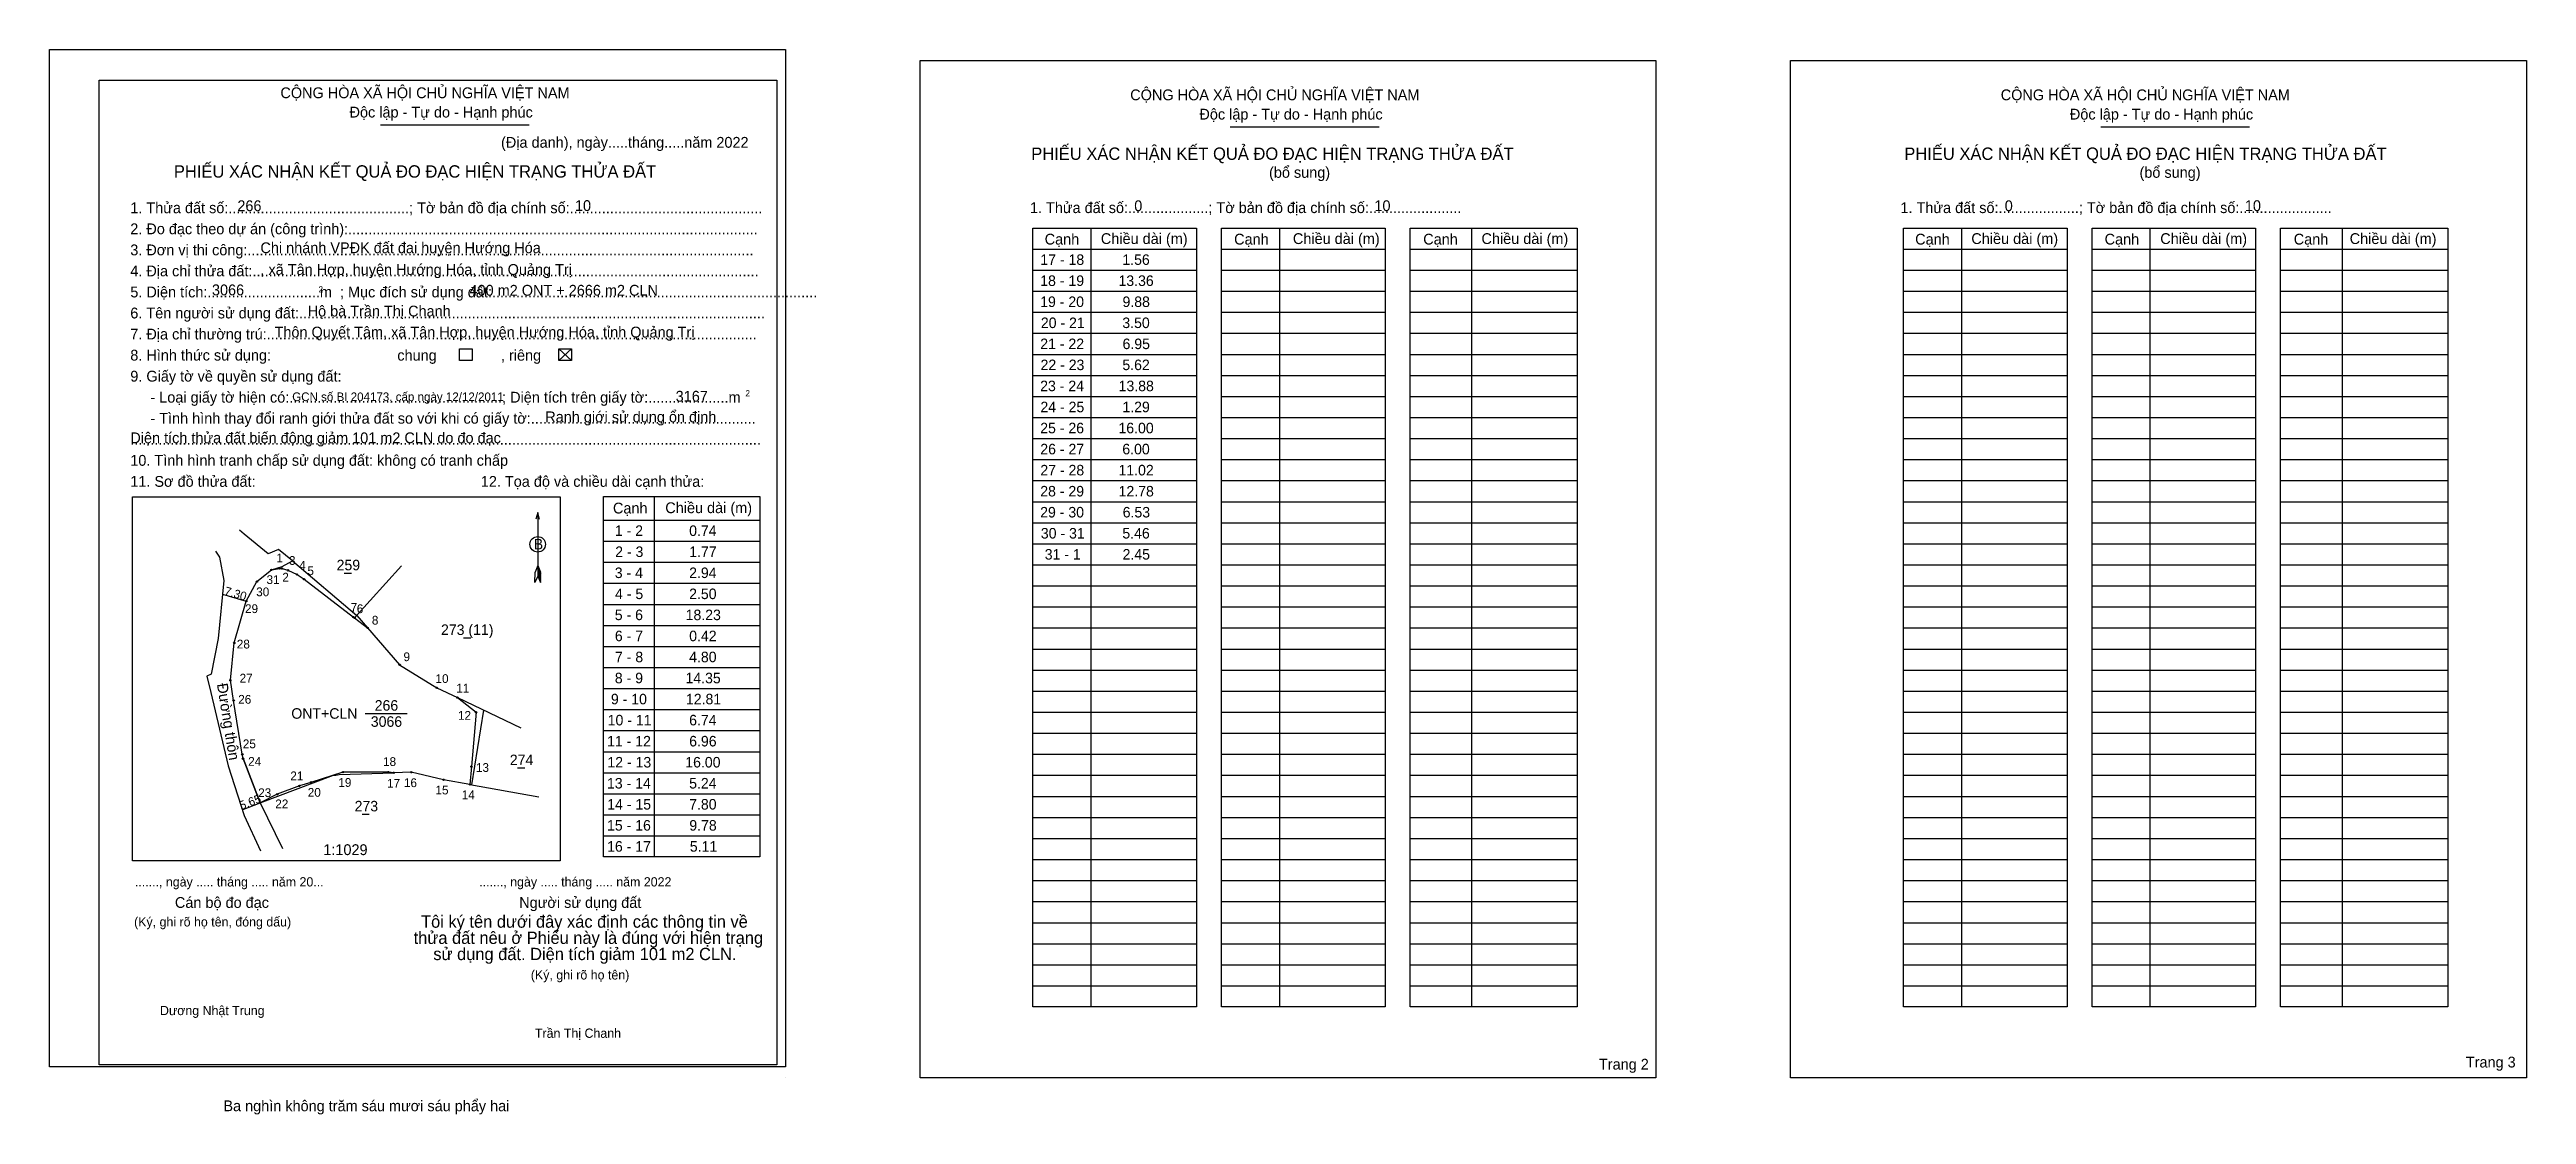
# Model space of a CAD drawing. Extents: x 550803 to 551530, y 1841089 to 1841401.
import ezdxf

# ---------------------------------------------------------------- set-up
doc = ezdxf.new("R2010")
doc.units = 0
for name, color, linetype in [('Level 1', 7, 'Continuous'), ('Level 10', 7, 'Continuous'), ('Level 11', 7, 'Continuous'), ('Level 13', 7, 'Continuous'), ('Level 2', 7, 'Continuous'), ('Level 23', 7, 'Continuous'), ('Level 27', 7, 'Continuous'), ('Level 29', 7, 'Continuous'), ('Level 3', 7, 'Continuous'), ('Level 36', 7, 'Continuous'), ('Level 48', 7, 'Continuous'), ('Level 50', 7, 'Continuous'), ('Level 52', 7, 'Continuous'), ('Level 6', 7, 'Continuous'), ('Level 9', 7, 'Continuous')]:
    doc.layers.add(name, color=color, linetype=linetype)

msp = doc.modelspace()

# ---------------------------------------------------------------- linework, layer by layer
at = {"layer": 'Level 1'}
for p, q in [((550803.18, 1841398.29), (550803.18, 1841398.29)), ((551058.55, 1841398.29), (551058.55, 1841398.29)), ((550900.26, 1841379.36), (550943.92, 1841379.36)), ((551149.57, 1841378.76), (551193.23, 1841378.76)), ((551404.94, 1841378.76), (551448.6, 1841378.76)), ((551108.68, 1841349.07), (551108.68, 1841120.47)), ((551164, 1841349.07), (551164, 1841120.47)), ((551220.34, 1841349.07), (551220.34, 1841120.47)), ((551364.05, 1841349.07), (551364.05, 1841120.47)), ((551419.37, 1841349.07), (551419.37, 1841120.47)), ((551475.71, 1841349.07), (551475.71, 1841120.47)), ((551091.69, 1841342.89), (551139.68, 1841342.89)), ((551147.01, 1841342.89), (551194.99, 1841342.89)), ((551202.32, 1841342.89), (551251.34, 1841342.89)), ((551347.06, 1841342.89), (551395.05, 1841342.89)), ((551402.38, 1841342.89), (551450.36, 1841342.89)), ((551457.69, 1841342.89), (551506.71, 1841342.89)), ((551091.69, 1841336.71), (551139.68, 1841336.71)), ((551091.69, 1841330.54), (551139.68, 1841330.54)), ((551147.01, 1841336.71), (551194.99, 1841336.71)), ((551147.01, 1841330.54), (551194.99, 1841330.54)), ((551202.32, 1841336.71), (551251.34, 1841336.71)), ((551202.32, 1841330.54), (551251.34, 1841330.54)), ((551347.06, 1841336.71), (551395.05, 1841336.71)), ((551347.06, 1841330.54), (551395.05, 1841330.54)), ((551402.38, 1841336.71), (551450.36, 1841336.71)), ((551402.38, 1841330.54), (551450.36, 1841330.54)), ((551457.69, 1841336.71), (551506.71, 1841336.71)), ((551457.69, 1841330.54), (551506.71, 1841330.54)), ((551091.69, 1841324.36), (551139.68, 1841324.36)), ((551147.01, 1841324.36), (551194.99, 1841324.36)), ((551202.32, 1841324.36), (551251.34, 1841324.36)), ((551347.06, 1841324.36), (551395.05, 1841324.36)), ((551402.38, 1841324.36), (551450.36, 1841324.36)), ((551457.69, 1841324.36), (551506.71, 1841324.36)), ((551091.69, 1841318.18), (551139.68, 1841318.18)), ((551147.01, 1841318.18), (551194.99, 1841318.18)), ((551202.32, 1841318.18), (551251.34, 1841318.18)), ((551347.06, 1841318.18), (551395.05, 1841318.18)), ((551402.38, 1841318.18), (551450.36, 1841318.18)), ((551457.69, 1841318.18), (551506.71, 1841318.18)), ((550952.58, 1841313.6), (550956.29, 1841310.15)), ((550952.58, 1841310.15), (550956.29, 1841313.6)), ((551091.69, 1841312), (551139.68, 1841312)), ((551147.01, 1841312), (551194.99, 1841312)), ((551202.32, 1841312), (551251.34, 1841312)), ((551347.06, 1841312), (551395.05, 1841312)), ((551402.38, 1841312), (551450.36, 1841312)), ((551457.69, 1841312), (551506.71, 1841312)), ((551091.69, 1841305.82), (551139.68, 1841305.82)), ((551147.01, 1841305.82), (551194.99, 1841305.82)), ((551202.32, 1841305.82), (551251.34, 1841305.82)), ((551347.06, 1841305.82), (551395.05, 1841305.82)), ((551402.38, 1841305.82), (551450.36, 1841305.82)), ((551457.69, 1841305.82), (551506.71, 1841305.82)), ((551091.69, 1841299.64), (551139.68, 1841299.64)), ((551091.69, 1841293.46), (551139.68, 1841293.46)), ((551147.01, 1841299.64), (551194.99, 1841299.64)), ((551147.01, 1841293.46), (551194.99, 1841293.46)), ((551202.32, 1841299.64), (551251.34, 1841299.64)), ((551202.32, 1841293.46), (551251.34, 1841293.46)), ((551347.06, 1841299.64), (551395.05, 1841299.64)), ((551347.06, 1841293.46), (551395.05, 1841293.46)), ((551402.38, 1841299.64), (551450.36, 1841299.64)), ((551402.38, 1841293.46), (551450.36, 1841293.46)), ((551457.69, 1841299.64), (551506.71, 1841299.64)), ((551457.69, 1841293.46), (551506.71, 1841293.46)), ((551091.69, 1841287.29), (551139.68, 1841287.29)), ((551147.01, 1841287.29), (551194.99, 1841287.29)), ((551202.32, 1841287.29), (551251.34, 1841287.29)), ((551347.06, 1841287.29), (551395.05, 1841287.29)), ((551402.38, 1841287.29), (551450.36, 1841287.29)), ((551457.69, 1841287.29), (551506.71, 1841287.29)), ((551091.69, 1841281.11), (551139.68, 1841281.11)), ((551147.01, 1841281.11), (551194.99, 1841281.11)), ((551202.32, 1841281.11), (551251.34, 1841281.11)), ((551347.06, 1841281.11), (551395.05, 1841281.11)), ((551402.38, 1841281.11), (551450.36, 1841281.11)), ((551457.69, 1841281.11), (551506.71, 1841281.11)), ((551091.69, 1841274.93), (551139.68, 1841274.93)), ((551147.01, 1841274.93), (551194.99, 1841274.93)), ((551202.32, 1841274.93), (551251.34, 1841274.93)), ((551347.06, 1841274.93), (551395.05, 1841274.93)), ((551402.38, 1841274.93), (551450.36, 1841274.93)), ((551457.69, 1841274.93), (551506.71, 1841274.93)), ((550827.49, 1841270.2), (550827.49, 1841270.2)), ((550946.38, 1841265.58), (550946.38, 1841246.89)), ((550980.52, 1841270.23), (550980.52, 1841164.47)), ((551091.69, 1841268.75), (551139.68, 1841268.75)), ((551147.01, 1841268.75), (551194.99, 1841268.75)), ((551202.32, 1841268.75), (551251.34, 1841268.75)), ((551347.06, 1841268.75), (551395.05, 1841268.75)), ((551402.38, 1841268.75), (551450.36, 1841268.75)), ((551457.69, 1841268.75), (551506.71, 1841268.75)), ((550965.69, 1841263.33), (551011.52, 1841263.33)), ((550965.69, 1841257.15), (551011.52, 1841257.15)), ((551091.69, 1841262.57), (551139.68, 1841262.57)), ((551147.01, 1841262.57), (551194.99, 1841262.57)), ((551202.32, 1841262.57), (551251.34, 1841262.57)), ((551347.06, 1841262.57), (551395.05, 1841262.57)), ((551402.38, 1841262.57), (551450.36, 1841262.57)), ((551457.69, 1841262.57), (551506.71, 1841262.57)), ((550946.38, 1841249.98), (550945.6, 1841248.07)), ((550946.38, 1841249.98), (550947.18, 1841248.07)), ((550965.69, 1841250.97), (551011.52, 1841250.97)), ((551091.69, 1841256.39), (551139.68, 1841256.39)), ((551091.69, 1841250.21), (551139.68, 1841250.21)), ((551147.01, 1841256.39), (551194.99, 1841256.39)), ((551147.01, 1841250.21), (551194.99, 1841250.21)), ((551202.32, 1841256.39), (551251.34, 1841256.39)), ((551202.32, 1841250.21), (551251.34, 1841250.21)), ((551347.06, 1841256.39), (551395.05, 1841256.39)), ((551347.06, 1841250.21), (551395.05, 1841250.21)), ((551402.38, 1841256.39), (551450.36, 1841256.39)), ((551402.38, 1841250.21), (551450.36, 1841250.21)), ((551457.69, 1841256.39), (551506.71, 1841256.39)), ((551457.69, 1841250.21), (551506.71, 1841250.21)), ((550945.56, 1841244.99), (550945.6, 1841248.07)), ((550946.38, 1841246.89), (550945.56, 1841244.99)), ((550946.38, 1841249.71), (550947.18, 1841247.8)), ((550946.38, 1841249.44), (550947.18, 1841247.53)), ((550946.38, 1841249.18), (550947.19, 1841247.25)), ((550946.38, 1841248.9), (550947.19, 1841246.97)), ((550946.38, 1841248.63), (550947.19, 1841246.7)), ((550946.38, 1841248.36), (550947.19, 1841246.42)), ((550946.38, 1841248.1), (550947.2, 1841246.14)), ((550946.38, 1841247.83), (550947.2, 1841245.86)), ((550946.38, 1841247.56), (550947.2, 1841245.58)), ((550946.38, 1841247.29), (550947.21, 1841245.32)), ((550946.38, 1841246.89), (550947.21, 1841244.99)), ((550947.21, 1841244.99), (550947.18, 1841248.07)), ((550965.69, 1841244.8), (551011.52, 1841244.8)), ((551091.69, 1841244.04), (551139.68, 1841244.04)), ((551147.01, 1841244.04), (551194.99, 1841244.04)), ((551202.32, 1841244.04), (551251.34, 1841244.04)), ((551347.06, 1841244.04), (551395.05, 1841244.04)), ((551402.38, 1841244.04), (551450.36, 1841244.04)), ((551457.69, 1841244.04), (551506.71, 1841244.04)), ((550965.69, 1841238.62), (551011.52, 1841238.62)), ((551091.69, 1841237.86), (551139.68, 1841237.86)), ((551147.01, 1841237.86), (551194.99, 1841237.86)), ((551202.32, 1841237.86), (551251.34, 1841237.86)), ((551347.06, 1841237.86), (551395.05, 1841237.86)), ((551402.38, 1841237.86), (551450.36, 1841237.86)), ((551457.69, 1841237.86), (551506.71, 1841237.86)), ((550965.69, 1841232.44), (551011.52, 1841232.44)), ((551091.69, 1841231.68), (551139.68, 1841231.68)), ((551147.01, 1841231.68), (551194.99, 1841231.68)), ((551202.32, 1841231.68), (551251.34, 1841231.68)), ((551347.06, 1841231.68), (551395.05, 1841231.68)), ((551402.38, 1841231.68), (551450.36, 1841231.68)), ((551457.69, 1841231.68), (551506.71, 1841231.68)), ((550965.69, 1841226.26), (551011.52, 1841226.26)), ((551091.69, 1841225.5), (551139.68, 1841225.5)), ((551147.01, 1841225.5), (551194.99, 1841225.5)), ((551202.32, 1841225.5), (551251.34, 1841225.5)), ((551347.06, 1841225.5), (551395.05, 1841225.5)), ((551402.38, 1841225.5), (551450.36, 1841225.5)), ((551457.69, 1841225.5), (551506.71, 1841225.5)), ((550965.69, 1841220.08), (551011.52, 1841220.08)), ((550965.69, 1841213.9), (551011.52, 1841213.9)), ((551091.69, 1841219.32), (551139.68, 1841219.32)), ((551147.01, 1841219.32), (551194.99, 1841219.32)), ((551202.32, 1841219.32), (551251.34, 1841219.32)), ((551347.06, 1841219.32), (551395.05, 1841219.32)), ((551402.38, 1841219.32), (551450.36, 1841219.32)), ((551457.69, 1841219.32), (551506.71, 1841219.32)), ((550965.69, 1841207.72), (551011.52, 1841207.72)), ((551091.69, 1841213.14), (551139.68, 1841213.14)), ((551091.69, 1841206.96), (551139.68, 1841206.96)), ((551147.01, 1841213.14), (551194.99, 1841213.14)), ((551147.01, 1841206.96), (551194.99, 1841206.96)), ((551202.32, 1841213.14), (551251.34, 1841213.14)), ((551202.32, 1841206.96), (551251.34, 1841206.96)), ((551347.06, 1841213.14), (551395.05, 1841213.14)), ((551347.06, 1841206.96), (551395.05, 1841206.96)), ((551402.38, 1841213.14), (551450.36, 1841213.14)), ((551402.38, 1841206.96), (551450.36, 1841206.96)), ((551457.69, 1841213.14), (551506.71, 1841213.14)), ((551457.69, 1841206.96), (551506.71, 1841206.96)), ((550965.69, 1841201.55), (551011.52, 1841201.55)), ((551091.69, 1841200.79), (551139.68, 1841200.79)), ((551147.01, 1841200.79), (551194.99, 1841200.79)), ((551202.32, 1841200.79), (551251.34, 1841200.79)), ((551347.06, 1841200.79), (551395.05, 1841200.79)), ((551402.38, 1841200.79), (551450.36, 1841200.79)), ((551457.69, 1841200.79), (551506.71, 1841200.79)), ((550965.69, 1841195.37), (551011.52, 1841195.37)), ((551091.69, 1841194.61), (551139.68, 1841194.61)), ((551147.01, 1841194.61), (551194.99, 1841194.61)), ((551202.32, 1841194.61), (551251.34, 1841194.61)), ((551347.06, 1841194.61), (551395.05, 1841194.61)), ((551402.38, 1841194.61), (551450.36, 1841194.61)), ((551457.69, 1841194.61), (551506.71, 1841194.61)), ((550965.69, 1841189.19), (551011.52, 1841189.19)), ((551091.69, 1841188.43), (551139.68, 1841188.43)), ((551147.01, 1841188.43), (551194.99, 1841188.43)), ((551202.32, 1841188.43), (551251.34, 1841188.43)), ((551347.06, 1841188.43), (551395.05, 1841188.43)), ((551402.38, 1841188.43), (551450.36, 1841188.43)), ((551457.69, 1841188.43), (551506.71, 1841188.43)), ((550965.69, 1841183.01), (551011.52, 1841183.01)), ((551091.69, 1841182.25), (551139.68, 1841182.25)), ((551147.01, 1841182.25), (551194.99, 1841182.25)), ((551202.32, 1841182.25), (551251.34, 1841182.25)), ((551347.06, 1841182.25), (551395.05, 1841182.25)), ((551402.38, 1841182.25), (551450.36, 1841182.25)), ((551457.69, 1841182.25), (551506.71, 1841182.25)), ((550965.69, 1841176.83), (551011.52, 1841176.83)), ((550965.69, 1841170.65), (551011.52, 1841170.65)), ((551091.69, 1841176.07), (551139.68, 1841176.07)), ((551091.69, 1841169.89), (551139.68, 1841169.89)), ((551147.01, 1841176.07), (551194.99, 1841176.07)), ((551147.01, 1841169.89), (551194.99, 1841169.89)), ((551202.32, 1841176.07), (551251.34, 1841176.07)), ((551202.32, 1841169.89), (551251.34, 1841169.89)), ((551347.06, 1841176.07), (551395.05, 1841176.07)), ((551347.06, 1841169.89), (551395.05, 1841169.89)), ((551402.38, 1841176.07), (551450.36, 1841176.07)), ((551402.38, 1841169.89), (551450.36, 1841169.89)), ((551457.69, 1841176.07), (551506.71, 1841176.07)), ((551457.69, 1841169.89), (551506.71, 1841169.89)), ((550952.99, 1841163.29), (550952.99, 1841163.29)), ((551091.69, 1841163.71), (551139.68, 1841163.71)), ((551147.01, 1841163.71), (551194.99, 1841163.71)), ((551202.32, 1841163.71), (551251.34, 1841163.71)), ((551347.06, 1841163.71), (551395.05, 1841163.71)), ((551402.38, 1841163.71), (551450.36, 1841163.71)), ((551457.69, 1841163.71), (551506.71, 1841163.71)), ((551091.69, 1841157.54), (551139.68, 1841157.54)), ((551147.01, 1841157.54), (551194.99, 1841157.54)), ((551202.32, 1841157.54), (551251.34, 1841157.54)), ((551347.06, 1841157.54), (551395.05, 1841157.54)), ((551402.38, 1841157.54), (551450.36, 1841157.54)), ((551457.69, 1841157.54), (551506.71, 1841157.54)), ((551091.69, 1841151.36), (551139.68, 1841151.36)), ((551147.01, 1841151.36), (551194.99, 1841151.36)), ((551202.32, 1841151.36), (551251.34, 1841151.36)), ((551347.06, 1841151.36), (551395.05, 1841151.36)), ((551402.38, 1841151.36), (551450.36, 1841151.36)), ((551457.69, 1841151.36), (551506.71, 1841151.36)), ((551091.69, 1841145.18), (551139.68, 1841145.18)), ((551147.01, 1841145.18), (551194.99, 1841145.18)), ((551202.32, 1841145.18), (551251.34, 1841145.18)), ((551347.06, 1841145.18), (551395.05, 1841145.18)), ((551402.38, 1841145.18), (551450.36, 1841145.18)), ((551457.69, 1841145.18), (551506.71, 1841145.18)), ((551091.69, 1841139), (551139.68, 1841139)), ((551147.01, 1841139), (551194.99, 1841139)), ((551202.32, 1841139), (551251.34, 1841139)), ((551347.06, 1841139), (551395.05, 1841139)), ((551402.38, 1841139), (551450.36, 1841139)), ((551457.69, 1841139), (551506.71, 1841139)), ((551091.69, 1841132.82), (551139.68, 1841132.82)), ((551091.69, 1841126.64), (551139.68, 1841126.64)), ((551147.01, 1841132.82), (551194.99, 1841132.82)), ((551147.01, 1841126.64), (551194.99, 1841126.64)), ((551202.32, 1841132.82), (551251.34, 1841132.82)), ((551202.32, 1841126.64), (551251.34, 1841126.64)), ((551347.06, 1841132.82), (551395.05, 1841132.82)), ((551347.06, 1841126.64), (551395.05, 1841126.64)), ((551402.38, 1841132.82), (551450.36, 1841132.82)), ((551402.38, 1841126.64), (551450.36, 1841126.64)), ((551457.69, 1841132.82), (551506.71, 1841132.82)), ((551457.69, 1841126.64), (551506.71, 1841126.64)), ((551019.09, 1841099.67), (551019.09, 1841099.67)), ((551274.45, 1841099.67), (551274.45, 1841099.67))]:
    msp.add_line(p, q, dxfattribs=at)
for points in [[(551091.69, 1841349.07), (551139.68, 1841349.07), (551139.68, 1841120.47), (551091.69, 1841120.47)], [(551147.01, 1841349.07), (551194.99, 1841349.07), (551194.99, 1841120.47), (551147.01, 1841120.47)], [(551202.32, 1841349.07), (551251.34, 1841349.07), (551251.34, 1841120.47), (551202.32, 1841120.47)], [(551347.06, 1841349.07), (551395.05, 1841349.07), (551395.05, 1841120.47), (551347.06, 1841120.47)], [(551402.38, 1841349.07), (551450.36, 1841349.07), (551450.36, 1841120.47), (551402.38, 1841120.47)], [(551457.69, 1841349.07), (551506.71, 1841349.07), (551506.71, 1841120.47), (551457.69, 1841120.47)], [(550827.49, 1841270.2), (550952.99, 1841270.2), (550952.99, 1841163.29), (550827.49, 1841163.29)], [(550965.69, 1841270.23), (551011.52, 1841270.23), (551011.52, 1841164.47), (550965.69, 1841164.47)]]:
    msp.add_lwpolyline(points, close=True, dxfattribs=at)
msp.add_lwpolyline([(550946.92, 1841263.59), (550946.38, 1841265.58), (550945.85, 1841263.59)], dxfattribs=at)
msp.add_circle((550946.39, 1841256.24), 2.28, dxfattribs=at)
at = {"layer": 'Level 10'}
for p, q in [((550853.89, 1841241.58), (550860.91, 1841239.56)), ((550859.68, 1841178.34), (550864.95, 1841180.38)), ((550860.23, 1841176.66), (550865.03, 1841166.31))]:
    msp.add_line(p, q, dxfattribs=at)
msp.add_lwpolyline([(550869.99, 1841182.88), (550864.95, 1841180.38), (550859.94, 1841193.33), (550859.73, 1841194.6), (550857.19, 1841210.4), (550856.23, 1841216.32), (550857.38, 1841227.28), (550860.91, 1841239.56), (550864.02, 1841245.3), (550868.27, 1841248.73), (550870.68, 1841249.17), (550871.42, 1841249.14), (550873.11, 1841248.61), (550875.78, 1841247.38), (550877.85, 1841245.98), (550892.32, 1841234.89), (550892.66, 1841234.63), (550896.47, 1841231.71), (550905.89, 1841220.89), (550916.76, 1841214.12), (550922.85, 1841211.24), (550928.31, 1841206.93), (550926.93, 1841190.99), (550926.48, 1841185.76), (550918.8, 1841187.14), (550909.27, 1841189.33), (550904.16, 1841189.17), (550902.61, 1841189.37), (550889.25, 1841189.39), (550879.84, 1841186.37), (550876.49, 1841185.34)], close=True, dxfattribs=at)
at = {"layer": 'Level 11'}
for centre in [(550864.02, 1841245.3), (550868.27, 1841248.73), (550870.68, 1841249.17), (550871.42, 1841249.14), (550873.11, 1841248.61), (550875.78, 1841247.38), (550877.85, 1841245.98), (550860.91, 1841239.56), (550892.32, 1841234.89), (550892.66, 1841234.63), (550896.47, 1841231.71), (550857.38, 1841227.28), (550905.89, 1841220.89), (550856.23, 1841216.32), (550916.76, 1841214.12), (550857.19, 1841210.4), (550922.85, 1841211.24), (550928.31, 1841206.93), (550859.73, 1841194.6), (550859.94, 1841193.33), (550876.49, 1841185.34), (550879.84, 1841186.37), (550889.25, 1841189.39), (550902.61, 1841189.37), (550904.16, 1841189.17), (550909.27, 1841189.33), (550918.8, 1841187.14), (550926.48, 1841185.76), (550926.93, 1841190.99), (550864.95, 1841180.38), (550869.99, 1841182.88), (550869.99, 1841182.88)]:
    msp.add_circle(centre, 0.206, dxfattribs=at)
at = {"layer": 'Level 2'}
for points in [[(550803.18, 1841401.49), (551019.09, 1841401.49), (551019.09, 1841102.86), (550803.18, 1841102.86)], [(551058.55, 1841398.29), (551274.46, 1841398.29), (551274.46, 1841099.66), (551058.55, 1841099.66)], [(551313.92, 1841398.29), (551529.82, 1841398.29), (551529.82, 1841099.66), (551313.92, 1841099.66)]]:
    msp.add_lwpolyline(points, close=True, dxfattribs=at)
at = {"layer": 'Level 23'}
for p, q in [((550851.83, 1841254.25), (550853.08, 1841252.49)), ((550853.08, 1841252.49), (550854.27, 1841245.64)), ((550854.27, 1841245.64), (550852.68, 1841228.57)), ((550852.68, 1841228.57), (550850.58, 1841218.13)), ((550850.58, 1841218.13), (550849.29, 1841217.56)), ((550849.29, 1841217.56), (550850.45, 1841212.7)), ((550850.45, 1841212.7), (550855.57, 1841191.24)), ((550855.57, 1841191.24), (550860.23, 1841176.66))]:
    msp.add_line(p, q, dxfattribs=at)
for points in [[(550857.19, 1841210.4), (550856.23, 1841216.32), (550857.38, 1841227.28), (550860.91, 1841239.56), (550864.02, 1841245.3), (550868.27, 1841248.73), (550871.46, 1841249.74), (550874.48, 1841251.41), (550870.3, 1841254.72), (550867.3, 1841253.47), (550860.23, 1841259.22), (550858.88, 1841260.43)], [(550859.94, 1841193.33), (550864.95, 1841180.38), (550864.96, 1841180.36), (550871.55, 1841166.91)]]:
    msp.add_lwpolyline(points, dxfattribs=at)
at = {"layer": 'Level 27'}
for p, q in [((550892.66, 1841234.63), (550906.43, 1841249.94)), ((550922.85, 1841211.24), (550941.46, 1841202.42)), ((550926.48, 1841185.76), (550946.75, 1841182.12))]:
    msp.add_line(p, q, dxfattribs=at)
at = {"layer": 'Level 29'}
for p, q in [((550874.48, 1841251.41), (550893.3, 1841235.35)), ((550893.3, 1841235.35), (550896.47, 1841231.71)), ((550927.1, 1841185.65), (550930.55, 1841207.59)), ((550864.96, 1841180.36), (550886.49, 1841188.49)), ((550886.49, 1841188.49), (550887.14, 1841188.47)), ((550887.14, 1841188.47), (550888.11, 1841188.65)), ((550888.11, 1841188.65), (550904.16, 1841189.17))]:
    msp.add_line(p, q, dxfattribs=at)
at = {"layer": 'Level 3'}
msp.add_lwpolyline([(550817.77, 1841392.53), (551016.52, 1841392.53), (551016.52, 1841103.41), (550817.77, 1841103.41)], close=True, dxfattribs=at)
at = {"layer": 'Level 50'}
for points in [[(550923.41, 1841313.6), (550927.12, 1841313.6), (550927.12, 1841310.15), (550923.41, 1841310.15)], [(550952.58, 1841313.6), (550956.29, 1841313.6), (550956.29, 1841310.15), (550952.58, 1841310.15)]]:
    msp.add_lwpolyline(points, close=True, dxfattribs=at)
at = {"layer": 'Level 9'}
for p, q in [((550889.66, 1841247.79), (550891.79, 1841247.79)), ((550924.66, 1841228.81), (550926.79, 1841228.81)), ((550895.73, 1841206.59), (550908.09, 1841206.59)), ((550940.49, 1841190.59), (550942.62, 1841190.59)), ((550894.85, 1841177.02), (550896.97, 1841177.02))]:
    msp.add_line(p, q, dxfattribs=at)

# ---------------------------------------------------------------- texts
at = {"layer": 'Level 1'}
for s, height, p in [('CỘNG HÒA XÃ HỘI CHỦ NGHĨA VIỆT NAM', 3.1715, (550870.91, 1841387.19)), ('CỘNG HÒA XÃ HỘI CHỦ NGHĨA VIỆT NAM', 3.1715, (551120.22, 1841386.59)), ('CỘNG HÒA XÃ HỘI CHỦ NGHĨA VIỆT NAM', 3.1715, (551375.59, 1841386.59)), ('Độc lập - Tự do - Hạnh phúc', 3.1715, (550891.19, 1841381.52)), ('Độc lập - Tự do - Hạnh phúc', 3.1715, (551140.51, 1841380.92)), ('Độc lập - Tự do - Hạnh phúc', 3.1715, (551395.88, 1841380.92)), ('(Địa danh), ngày.....tháng.....năm 2022', 3.1715, (550935.63, 1841372.65)), ('PHIẾU XÁC NHẬN KẾT QUẢ ĐO ĐẠC HIỆN TRẠNG THỬA ĐẤT', 3.6249, (551091.18, 1841369.09)), ('PHIẾU XÁC NHẬN KẾT QUẢ ĐO ĐẠC HIỆN TRẠNG THỬA ĐẤT', 3.6249, (551347.3, 1841369.09)), ('PHIẾU XÁC NHẬN KẾT QUẢ ĐO ĐẠC HIỆN TRẠNG THỬA ĐẤT', 3.6249, (550839.65, 1841363.88)), ('(bổ sung)', 3.171, (551160.94, 1841363.83)), ('(bổ sung)', 3.171, (551416.31, 1841363.83)), ('1. Thửa đất số:.............................................; Tờ bản đồ địa chính số:................................................', 3.17147, (550826.87, 1841353.44)), ('1. Thửa đất số:....................; Tờ bản đồ địa chính số:.......................', 3.1715, (551090.8, 1841353.47)), ('1. Thửa đất số:....................; Tờ bản đồ địa chính số:.......................', 3.1715, (551346.17, 1841353.47)), ('3. Đơn vị thi công:..............................................................................................................................', 3.17147, (550826.87, 1841341.08)), ('2. Đo đạc theo dự án (công trình):......................................................................................................', 3.17147, (550826.87, 1841347.26)), ('Cạnh', 3.171, (551095.12, 1841344.23)), ('Chiều dài (m)', 3.1715, (551111.6, 1841344.39)), ('Cạnh', 3.171, (551150.7, 1841344.23)), ('Chiều dài (m)', 3.1715, (551167.94, 1841344.39)), ('Cạnh', 3.171, (551206.18, 1841344.23)), ('Chiều dài (m)', 3.1715, (551223.26, 1841344.39)), ('Cạnh', 3.171, (551350.49, 1841344.23)), ('Chiều dài (m)', 3.1715, (551366.97, 1841344.39)), ('Cạnh', 3.171, (551406.07, 1841344.23)), ('Chiều dài (m)', 3.1715, (551422.4, 1841344.39)), ('Cạnh', 3.171, (551461.55, 1841344.23)), ('Chiều dài (m)', 3.1715, (551477.97, 1841344.39)), ('4. Địa chỉ thửa đất:..............................................................................................................................', 3.17147, (550826.87, 1841334.9)), ('5. Diện tích:............................m  ; Mục đích sử dụng đất:.................................................................................', 3.17147, (550826.87, 1841328.72)), ('2', 1.81, (550882.07, 1841330.17)), ('6. Tên người sử dụng đất:....................................................................................................................', 3.17147, (550826.87, 1841322.55)), ('7. Địa chỉ thường trú:..........................................................................................................................', 3.17147, (550826.87, 1841316.37)), ('chung                , riêng', 3.1715, (550905.2, 1841310.16)), ('9. Giấy tờ về quyền sử dụng đất:', 3.1715, (550826.87, 1841304.01)), ('     - Loại giấy tờ hiện có:.....................................................; Diện tích trên giấy tờ:....................m', 3.17147, (550826.87, 1841297.83)), ('2', 1.81, (551007.32, 1841299.68)), ('     - Tình hình thay đổi ranh giới thửa đất so với khi có giấy tờ:........................................................', 3.17147, (550826.87, 1841291.65)), ('10. Tình hình tranh chấp sử dụng đất: không có tranh chấp', 3.1715, (550826.87, 1841279.3)), ('.............................................................................................................................................................', 3.17147, (550826.87, 1841285.47)), ('11. Sơ đồ thửa đất:', 3.1715, (550826.87, 1841273.12)), ('12. Tọa độ và chiều dài cạnh thửa:', 3.1715, (550929.7, 1841273.12)), ('Cạnh', 3.171, (550968.47, 1841265.29)), ('Chiều dài (m)', 3.1715, (550983.82, 1841265.39)), ('B', 3.09, (550945.24, 1841254.74)), ('......., ngày ..... tháng ..... năm 20...', 2.7186, (550828.22, 1841155.8)), ('......., ngày ..... tháng ..... năm 2022', 2.7186, (550929.23, 1841155.8)), ('Cán bộ đo đạc', 3.1715, (550839.96, 1841149.52)), ('Người sử dụng đất', 3.1715, (550940.97, 1841149.52)), ('(Ký, ghi rõ họ tên, đóng dấu)', 2.7186, (550827.98, 1841144.06)), ('thửa đất nêu ở Phiếu này là đúng với hiện trạng', 3.6039, (550909.99, 1841138.94)), ('Tôi ký tên dưới đây xác định các thông tin về', 3.6039, (550912.17, 1841143.7)), ('sử dụng đất. Diện tích giảm 101 m2 CLN.', 3.6039, (550915.76, 1841134.19)), ('(Ký, ghi rõ họ tên)', 2.7186, (550944.37, 1841128.5)), ('Dương Nhật Trung', 2.7186, (550835.58, 1841118.04)), ('Trần Thị Chanh', 2.7186, (550945.58, 1841111.38)), ('Trang 2', 3.171, (551257.73, 1841102.05)), ('Trang 3', 3.171, (551512.04, 1841102.67))]:
    msp.add_text(s, height=height, dxfattribs=at).set_placement(p)
at = {"layer": 'Level 10'}
for s, height, rotation, p in [('7.30', 2.5, 343.96221, (550854.3, 1841241.46)), ('Đường thôn', 3.171, 279.16705, (550852.26, 1841215.2)), ('5.65', 2.5, 21.15878, (550859.44, 1841178.25))]:
    msp.add_text(s, height=height, rotation=rotation, dxfattribs=at).set_placement(p)
at = {"layer": 'Level 13'}
for s, p in [('ONT+CLN', (550874.11, 1841205.04)), ('266', (550898.57, 1841207.41)), ('3066', (550897.43, 1841202.67))]:
    msp.add_text(s, height=3.089, dxfattribs=at).set_placement(p)
at = {"layer": 'Level 36'}
for s, p in [('259', (550887.4, 1841248.61)), ('273 (11)', (550918.02, 1841229.63)), ('274', (550938.21, 1841191.42)), ('273', (550892.68, 1841177.85))]:
    msp.add_text(s, height=3.089, dxfattribs=at).set_placement(p)
at = {"layer": 'Level 48'}
msp.add_text('8. Hình thức sử dụng:', height=3.1716, dxfattribs=at).set_placement((550826.87, 1841310.19))
at = {"layer": 'Level 52'}
for s, p in [('17 - 18', (551093.85, 1841338.26)), ('1.56', (551117.91, 1841338.26)), ('18 - 19', (551093.82, 1841332.08)), ('13.36', (551116.77, 1841332.08)), ('19 - 20', (551093.8, 1841325.9)), ('20 - 21', (551094, 1841319.72)), ('3.50', (551117.9, 1841319.72)), ('9.88', (551117.95, 1841325.9)), ('21 - 22', (551093.82, 1841313.54)), ('6.95', (551117.97, 1841313.54)), ('22 - 23', (551093.91, 1841307.37)), ('5.62', (551117.91, 1841307.37)), ('23 - 24', (551093.8, 1841301.19)), ('13.88', (551116.81, 1841301.19)), ('24 - 25', (551093.87, 1841295.01)), ('1.29', (551117.92, 1841295.01)), ('25 - 26', (551093.81, 1841288.83)), ('16.00', (551116.76, 1841288.83)), ('26 - 27', (551093.83, 1841282.65)), ('27 - 28', (551093.85, 1841276.47)), ('11.02', (551116.77, 1841276.47)), ('6.00', (551117.9, 1841282.65)), ('28 - 29', (551093.82, 1841270.29)), ('12.78', (551116.81, 1841270.29)), ('29 - 30', (551093.8, 1841264.12)), ('6.53', (551118.01, 1841264.12)), ('1 - 2', (550969.02, 1841258.7)), ('0.74', (550990.82, 1841258.7)), ('30 - 31', (551094, 1841257.94)), ('5.46', (551117.91, 1841257.94)), ('2 - 3', (550969.12, 1841252.52)), ('1.77', (550990.84, 1841252.52)), ('31 - 1', (551095.14, 1841251.76)), ('2.45', (551117.97, 1841251.76)), ('3 - 4', (550969, 1841246.34)), ('4 - 5', (550969.08, 1841240.16)), ('2.94', (550990.82, 1841246.34)), ('2.50', (550990.82, 1841240.16)), ('5 - 6', (550969.01, 1841233.98)), ('18.23', (550989.79, 1841233.98)), ('6 - 7', (550969.03, 1841227.8)), ('0.42', (550990.83, 1841227.8)), ('7 - 8', (550969.06, 1841221.63)), ('4.80', (550990.82, 1841221.63)), ('8 - 9', (550969.02, 1841215.45)), ('14.35', (550989.75, 1841215.45)), ('10 - 11', (550966.92, 1841203.09)), ('9 - 10', (550967.87, 1841209.27)), ('12.81', (550989.88, 1841209.27)), ('6.74', (550990.82, 1841203.09)), ('11 - 12', (550966.74, 1841196.91)), ('6.96', (550990.83, 1841196.91)), ('12 - 13', (550966.83, 1841190.73)), ('16.00', (550989.68, 1841190.73)), ('13 - 14', (550966.72, 1841184.56)), ('5.24', (550990.82, 1841184.56)), ('14 - 15', (550966.79, 1841178.38)), ('7.80', (550990.82, 1841178.38)), ('15 - 16', (550966.73, 1841172.2)), ('9.78', (550990.87, 1841172.2)), ('16 - 17', (550966.75, 1841166.02)), ('5.11', (550991.02, 1841166.02))]:
    msp.add_text(s, height=3.089, dxfattribs=at).set_placement(p)
at = {"layer": 'Level 6'}
for s, height, p in [('266', 3.172, (550858.28, 1841354.03)), ('10', 3.172, (550957.32, 1841354.08)), ('0', 3.17, (551121.4, 1841354.03)), ('10', 3.172, (551191.85, 1841354.05)), ('0', 3.17, (551376.77, 1841354.03)), ('10', 3.172, (551447.22, 1841354.05)), ('Chi nhánh VPĐK đất đai huyện Hướng Hóa', 3.1716, (550865.05, 1841341.7)), (', xã Tân Hợp, huyện Hướng Hóa, tỉnh Quảng Trị', 3.1716, (550865.05, 1841335.32)), ('3066', 3.172, (550850.83, 1841329.34)), ('400 m2 ONT + 2666 m2 CLN', 3.1716, (550926.39, 1841329.22)), ('Hộ bà Trần Thị Chanh', 3.1716, (550878.9, 1841323.12)), ('Thôn Quyết Tâm, xã Tân Hợp, huyện Hướng Hóa, tỉnh Quảng Trị', 3.1716, (550869.19, 1841316.95)), ('GCN số BI 204173, cấp ngày 12/12/2011', 2.5373, (550874.37, 1841298.28)), ('3167', 3.172, (550986.87, 1841298.12)), ('Ranh giới sử dụng ổn định', 3.1716, (550948.61, 1841292.07)), ('Diện tích thửa đất biến động giảm 101 m2 CLN do đo đạc', 3.1716, (550826.88, 1841285.91)), ('1:1029', 3.172, (550883.5, 1841165.02)), ('Ba nghìn không trăm sáu mươi sáu phẩy hai', 3.1716, (550854.19, 1841089.83))]:
    msp.add_text(s, height=height, dxfattribs=at).set_placement(p)
at = {"layer": 'Level 9'}
for s, height, p in [('1', 2.57, (550869.75, 1841250.96)), ('3', 2.57, (550873.43, 1841250.21)), ('4', 2.57, (550876.41, 1841248.78)), ('30', 2.574, (550863.81, 1841241)), ('31', 2.574, (550866.83, 1841244.58)), ('2', 2.57, (550871.47, 1841245.3)), ('5', 2.57, (550878.83, 1841247.2)), ('29', 2.574, (550860.53, 1841236.06)), ('7', 2.57, (550891.51, 1841236.42)), ('6', 2.57, (550893.32, 1841236.05)), ('8', 2.57, (550897.74, 1841232.68)), ('28', 2.574, (550858.12, 1841225.67)), ('9', 2.57, (550907.02, 1841221.95)), ('27', 2.574, (550858.93, 1841215.67)), ('10', 2.574, (550916.41, 1841215.54)), ('11', 2.574, (550922.5, 1841212.74)), ('26', 2.574, (550858.53, 1841209.45)), ('12', 2.574, (550923, 1841204.73)), ('25', 2.574, (550859.88, 1841196.39)), ('24', 2.574, (550861.45, 1841191.23)), ('18', 2.574, (550901.02, 1841191.17)), ('13', 2.574, (550928.27, 1841189.43)), ('23', 2.574, (550864.39, 1841182.04)), ('21', 2.574, (550873.82, 1841186.98)), ('20', 2.574, (550878.93, 1841182.14)), ('19', 2.574, (550887.9, 1841185.05)), ('17', 2.574, (550902.19, 1841184.79)), ('16', 2.574, (550907.14, 1841184.97)), ('15', 2.574, (550916.4, 1841182.83)), ('22', 2.574, (550869.4, 1841178.76)), ('14', 2.574, (550924.1, 1841181.43))]:
    msp.add_text(s, height=height, dxfattribs=at).set_placement(p)

doc.saveas('drawing.dxf')
